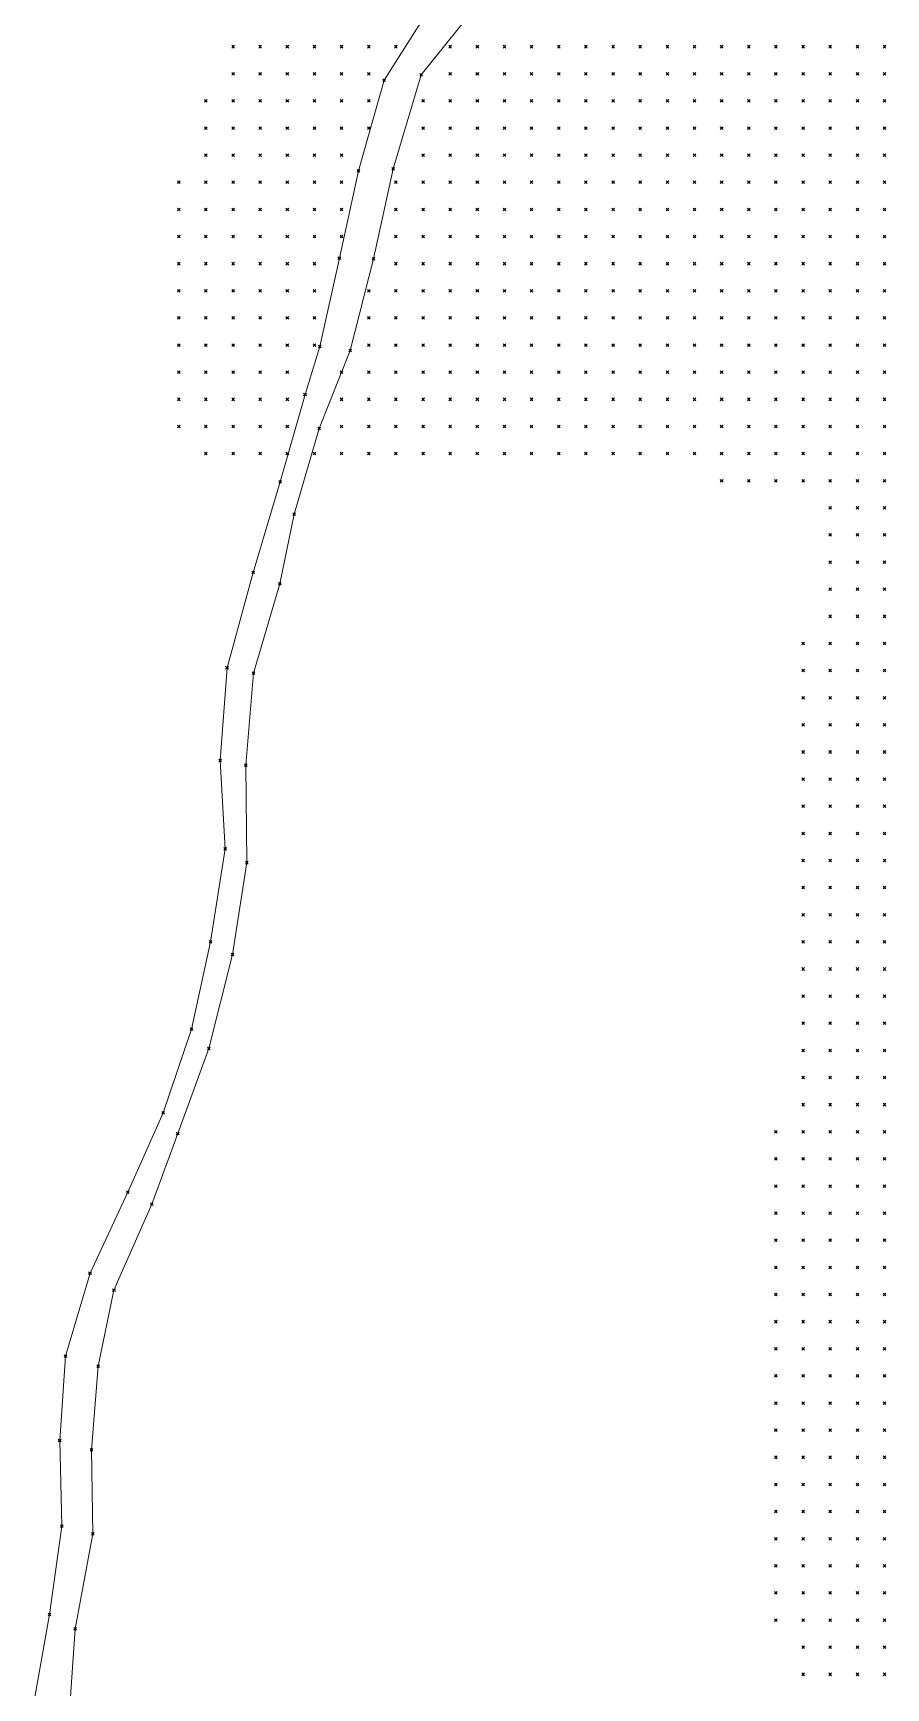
# Model space of a CAD drawing. Header units: metres. Extents: x 441556 to 446409, y 432338 to 461058.
# Drawn here: x 444964.6 to 445058.8, y 435812.3 to 435995.3 of the extents above; entities that cross this region are included whole.
import ezdxf

# ---------------------------------------------------------------- set-up
doc = ezdxf.new("R2010")
doc.units = ezdxf.units.M
doc.header["$MEASUREMENT"] = 0
doc.header["$PDMODE"] = 35
doc.header["$PDSIZE"] = 0.15
for name, color, linetype, lineweight in [('DTM-BRE-RevN_GRP_DRUM FORESTIER', 2, 'Continuous', 0), ('DTM-NOK-RevN_LIDAR_co_lidar', 91, 'Continuous', 0), ('DTM-NOK-RevN_RTK', 32, 'Continuous', 0)]:
    doc.layers.add(name, color=color, linetype=linetype, lineweight=lineweight)

msp = doc.modelspace()

# ---------------------------------------------------------------- linework, layer by layer
at = {"layer": 'DTM-BRE-RevN_GRP_DRUM FORESTIER'}
for p, q in [((445003.374, 435990.062, 348.817), (445009.856, 436000.324, 347.45)), ((445015.011, 436000.076, 346.417), (445007.467, 435990.639, 348.112)), ((445000.55, 435980.047, 349.834), (445003.374, 435990.062, 348.817)), ((445007.467, 435990.639, 348.112), (445004.376, 435980.271, 349.334)), ((445004.376, 435980.271, 349.334), (445002.208, 435970.324, 350.37)), ((444998.433, 435970.38, 350.667), (445000.55, 435980.047, 349.834)), ((444996.293, 435960.622, 351.307), (444998.433, 435970.38, 350.667)), ((445002.208, 435970.324, 350.37), (444999.644, 435960.188, 351.181)), ((444994.639, 435955.313, 351.837), (444996.293, 435960.622, 351.307)), ((444999.644, 435960.188, 351.181), (444996.217, 435951.548, 351.867)), ((444991.906, 435945.66, 352.684), (444994.639, 435955.313, 351.837)), ((444996.217, 435951.548, 351.867), (444993.444, 435942.091, 352.643)), ((444988.921, 435935.614, 353.426), (444991.906, 435945.66, 352.684)), ((444993.444, 435942.091, 352.643), (444991.852, 435934.391, 353.335)), ((444986.022, 435925.106, 354.059), (444988.921, 435935.614, 353.426)), ((444991.852, 435934.391, 353.335), (444988.935, 435924.507, 353.929)), ((444985.258, 435914.833, 354.37), (444986.022, 435925.106, 354.059)), ((444988.935, 435924.507, 353.929), (444988.116, 435914.333, 354.202)), ((444985.821, 435905.066, 354.031), (444985.258, 435914.833, 354.37)), ((444988.116, 435914.333, 354.202), (444988.214, 435903.55, 353.881)), ((444984.19, 435894.808, 353.912), (444985.821, 435905.066, 354.031)), ((444988.214, 435903.55, 353.881), (444986.614, 435893.409, 353.549)), ((444982.098, 435885.151, 353.114), (444984.19, 435894.808, 353.912)), ((444986.614, 435893.409, 353.549), (444984.006, 435883.008, 352.834)), ((444978.965, 435875.877, 352.572), (444982.098, 435885.151, 353.114)), ((444984.006, 435883.008, 352.834), (444980.572, 435873.592, 352.209)), ((444975.066, 435867.107, 351.852), (444978.965, 435875.877, 352.572)), ((444980.572, 435873.592, 352.209), (444977.702, 435865.776, 351.621)), ((444970.883, 435858.152, 351.148), (444975.066, 435867.107, 351.852)), ((444977.702, 435865.776, 351.621), (444973.534, 435856.297, 350.72)), ((444968.161, 435848.992, 350.312), (444970.883, 435858.152, 351.148)), ((444973.534, 435856.297, 350.72), (444971.788, 435847.883, 350.038)), ((444967.532, 435839.671, 348.99), (444968.161, 435848.992, 350.312)), ((444971.788, 435847.883, 350.038), (444971.041, 435838.631, 348.596)), ((444967.77, 435830.174, 347.643), (444967.532, 435839.671, 348.99)), ((444971.041, 435838.631, 348.596), (444971.186, 435829.345, 347.364)), ((444966.399, 435820.428, 346.223), (444967.77, 435830.174, 347.643)), ((444971.186, 435829.345, 347.364), (444969.235, 435818.849, 345.719)), ((444964.598, 435810.243, 344.828), (444966.399, 435820.428, 346.223)), ((444969.235, 435818.849, 345.719), (444968.614, 435809.719, 344.23))]:
    msp.add_line(p, q, dxfattribs=at)
at = {"layer": 'DTM-NOK-RevN_LIDAR_co_lidar'}
for p in [(444986.686, 435993.768, 333.016), (444989.685, 435993.768, 335.543), (444992.685, 435993.768, 338.852), (444995.684, 435993.768, 342.314), (444998.683, 435993.768, 345.029), (445001.683, 435993.768, 347.305), (445004.682, 435993.768, 347.967), (445010.681, 435993.768, 347.782), (445013.68, 435993.768, 347.737), (445016.68, 435993.768, 347.841), (445019.679, 435993.768, 349.489), (445022.678, 435993.768, 349.668), (445025.678, 435993.768, 348.367), (445028.677, 435993.768, 347.541), (445031.676, 435993.768, 347.691), (445034.676, 435993.768, 349.704), (445037.675, 435993.768, 351.655), (445040.675, 435993.768, 353.684), (445043.674, 435993.768, 356.156), (445046.673, 435993.768, 358.359), (445049.673, 435993.768, 361.612), (445052.672, 435993.768, 363.8), (445055.672, 435993.768, 364.748), (445058.671, 435993.768, 366.131), (444986.686, 435990.769, 333.331), (444989.685, 435990.769, 337.246), (444992.685, 435990.769, 340.52), (444995.684, 435990.769, 343.472), (444998.683, 435990.769, 346.102), (445001.683, 435990.769, 347.946), (445010.681, 435990.769, 349.048), (445013.68, 435990.769, 349.02), (445016.68, 435990.769, 350.467), (445019.679, 435990.769, 352.049), (445022.678, 435990.769, 351.442), (445025.678, 435990.769, 350.152), (445028.677, 435990.769, 349.226), (445031.676, 435990.769, 348.89), (445034.676, 435990.769, 349.86), (445037.675, 435990.769, 351.521), (445040.675, 435990.769, 354.067), (445043.674, 435990.769, 356.865), (445046.673, 435990.769, 359.15), (445049.673, 435990.769, 361.832), (445052.672, 435990.769, 364.422), (445055.672, 435990.769, 365.842), (445058.671, 435990.769, 366.981), (444983.686, 435987.77, 329.858), (444986.686, 435987.77, 334.04), (444989.685, 435987.77, 338.818), (444992.685, 435987.77, 342.088), (444995.684, 435987.77, 344.662), (444998.683, 435987.77, 347.306), (445001.683, 435987.77, 348.55), (445007.681, 435987.77, 348.84), (445010.681, 435987.77, 350.619), (445013.68, 435987.77, 352.152), (445016.68, 435987.77, 354.173), (445019.679, 435987.77, 354.074), (445022.678, 435987.77, 352.772), (445025.678, 435987.77, 351.826), (445028.677, 435987.77, 351.215), (445031.676, 435987.77, 350.563), (445034.676, 435987.77, 350.493), (445037.675, 435987.77, 351.727), (445040.675, 435987.77, 354.535), (445043.674, 435987.77, 357.966), (445046.673, 435987.77, 360.009), (445049.673, 435987.77, 362.523), (445052.672, 435987.77, 365.207), (445055.672, 435987.77, 366.628), (445058.671, 435987.77, 367.464), (444983.686, 435984.77, 330.639), (444986.686, 435984.77, 335.541), (444989.685, 435984.77, 340.062), (444992.685, 435984.77, 343.063), (444995.684, 435984.77, 345.89), (444998.683, 435984.77, 348.309), (445001.683, 435984.77, 348.971), (445007.681, 435984.77, 349.73), (445010.681, 435984.77, 353.183), (445013.68, 435984.77, 356.123), (445016.68, 435984.77, 356.953), (445019.679, 435984.77, 355.808), (445022.678, 435984.77, 354.461), (445025.678, 435984.77, 353.802), (445028.677, 435984.77, 353.394), (445031.676, 435984.77, 352.968), (445034.676, 435984.77, 351.828), (445037.675, 435984.77, 352.096), (445040.675, 435984.77, 355.138), (445043.674, 435984.77, 358.067), (445046.673, 435984.77, 360.115), (445049.673, 435984.77, 362.663), (445052.672, 435984.77, 365.54), (445055.672, 435984.77, 367.33), (445058.671, 435984.77, 368.204), (444983.686, 435981.771, 332.12), (444986.686, 435981.771, 337.069), (444989.685, 435981.771, 341.052), (444992.685, 435981.771, 344.114), (444995.684, 435981.771, 346.937), (444998.683, 435981.771, 348.944), (445007.681, 435981.771, 350.805), (445010.681, 435981.771, 355.334), (445013.68, 435981.771, 359.127), (445016.68, 435981.771, 359.163), (445019.679, 435981.771, 358.124), (445022.678, 435981.771, 357.272), (445025.678, 435981.771, 356.472), (445028.677, 435981.771, 355.82), (445031.676, 435981.771, 355.832), (445034.676, 435981.771, 354.738), (445037.675, 435981.771, 353.563), (445040.675, 435981.771, 355.337), (445043.674, 435981.771, 357.928), (445046.673, 435981.771, 360.058), (445049.673, 435981.771, 362.844), (445052.672, 435981.771, 365.453), (445055.672, 435981.771, 367.892), (445058.671, 435981.771, 369.315), (444980.687, 435978.771, 329.286), (444983.686, 435978.771, 333.443), (444986.686, 435978.771, 337.878), (444989.685, 435978.771, 341.41), (444992.685, 435978.771, 344.59), (444995.684, 435978.771, 347.385), (444998.683, 435978.771, 349.25), (445004.682, 435978.771, 349.747), (445007.681, 435978.771, 352.655), (445010.681, 435978.771, 357.592), (445013.68, 435978.771, 361.062), (445016.68, 435978.771, 361.411), (445019.679, 435978.771, 360.924), (445022.678, 435978.771, 359.901), (445025.678, 435978.771, 359.063), (445028.677, 435978.771, 358.739), (445031.676, 435978.771, 358.337), (445034.676, 435978.771, 357.509), (445037.675, 435978.771, 355.723), (445040.675, 435978.771, 355.602), (445043.674, 435978.771, 357.93), (445046.673, 435978.771, 360.779), (445049.673, 435978.771, 363.412), (445052.672, 435978.771, 366.073), (445055.672, 435978.771, 368.769), (445058.671, 435978.771, 370.252), (444980.687, 435975.772, 330.485), (444983.686, 435975.772, 335.593), (444986.686, 435975.772, 339.219), (444989.685, 435975.772, 341.916), (444992.685, 435975.772, 344.841), (444995.684, 435975.772, 347.689), (444998.683, 435975.772, 349.526), (445004.682, 435975.772, 350.291), (445007.681, 435975.772, 354.442), (445010.681, 435975.772, 359.684), (445013.68, 435975.772, 362.465), (445016.68, 435975.772, 363.206), (445019.679, 435975.772, 363.069), (445022.678, 435975.772, 362.036), (445025.678, 435975.772, 361.686), (445028.677, 435975.772, 361.556), (445031.676, 435975.772, 360.745), (445034.676, 435975.772, 360.043), (445037.675, 435975.772, 358.355), (445040.675, 435975.772, 357.593), (445043.674, 435975.772, 358.17), (445046.673, 435975.772, 360.159), (445049.673, 435975.772, 362.365), (445052.672, 435975.772, 364.805), (445055.672, 435975.772, 368.357), (445058.671, 435975.772, 370.86), (444980.687, 435972.773, 331.045), (444983.686, 435972.773, 335.53), (444986.686, 435972.773, 339.601), (444989.685, 435972.773, 342.962), (444992.685, 435972.773, 345.708), (444995.684, 435972.773, 348.399), (444998.683, 435972.773, 349.894), (445004.682, 435972.773, 351.427), (445007.681, 435972.773, 355.792), (445010.681, 435972.773, 360.316), (445013.68, 435972.773, 363.363), (445016.68, 435972.773, 364.716), (445019.679, 435972.773, 364.967), (445022.678, 435972.773, 364.609), (445025.678, 435972.773, 364.454), (445028.677, 435972.773, 363.939), (445031.676, 435972.773, 363.066), (445034.676, 435972.773, 362.246), (445037.675, 435972.773, 360.635), (445040.675, 435972.773, 360.686), (445043.674, 435972.773, 360.436), (445046.673, 435972.773, 361.503), (445049.673, 435972.773, 362.4), (445052.672, 435972.773, 363.683), (445055.672, 435972.773, 367.221), (445058.671, 435972.773, 370.305), (444980.687, 435969.773, 331.251), (444983.686, 435969.773, 334.788), (444986.686, 435969.773, 339.506), (444989.685, 435969.773, 343.756), (444992.685, 435969.773, 346.519), (444995.684, 435969.773, 349.014), (445004.682, 435969.773, 352.611), (445007.681, 435969.773, 356.431), (445010.681, 435969.773, 360.94), (445013.68, 435969.773, 364.28), (445016.68, 435969.773, 365.904), (445019.679, 435969.773, 366.541), (445022.678, 435969.773, 366.772), (445025.678, 435969.773, 366.798), (445028.677, 435969.773, 366.38), (445031.676, 435969.773, 365.441), (445034.676, 435969.773, 364.232), (445037.675, 435969.773, 362.675), (445040.675, 435969.773, 362.827), (445043.674, 435969.773, 363.624), (445046.673, 435969.773, 364.749), (445049.673, 435969.773, 365.495), (445052.672, 435969.773, 365.373), (445055.672, 435969.773, 367.383), (445058.671, 435969.773, 370.22), (444980.687, 435966.774, 333.977), (444983.686, 435966.774, 337.285), (444986.686, 435966.774, 340.721), (444989.685, 435966.774, 344.235), (444992.685, 435966.774, 347.229), (444995.684, 435966.774, 349.589), (445001.683, 435966.774, 350.835), (445004.682, 435966.774, 353.228), (445007.681, 435966.774, 357.214), (445010.681, 435966.774, 361.987), (445013.68, 435966.774, 365.166), (445016.68, 435966.774, 366.774), (445019.679, 435966.774, 367.519), (445022.678, 435966.774, 368.031), (445025.678, 435966.774, 368.333), (445028.677, 435966.774, 368.447), (445031.676, 435966.774, 367.241), (445034.676, 435966.774, 366.089), (445037.675, 435966.774, 364.9), (445040.675, 435966.774, 364.791), (445043.674, 435966.774, 366.459), (445046.673, 435966.774, 367.68), (445049.673, 435966.774, 368.619), (445052.672, 435966.774, 368.064), (445055.672, 435966.774, 368.709), (445058.671, 435966.774, 371.16), (444980.687, 435963.774, 336.996), (444983.686, 435963.774, 340.197), (444986.686, 435963.774, 342.604), (444989.685, 435963.774, 344.933), (444992.685, 435963.774, 347.91), (444995.684, 435963.774, 350.133), (445001.683, 435963.774, 351.247), (445004.682, 435963.774, 354.057), (445007.681, 435963.774, 358.509), (445010.681, 435963.774, 362.694), (445013.68, 435963.774, 365.674), (445016.68, 435963.774, 367.55), (445019.679, 435963.774, 368.418), (445022.678, 435963.774, 368.973), (445025.678, 435963.774, 369.4), (445028.677, 435963.774, 369.602), (445031.676, 435963.774, 368.789), (445034.676, 435963.774, 367.942), (445037.675, 435963.774, 367.084), (445040.675, 435963.774, 367.025), (445043.674, 435963.774, 368.84), (445046.673, 435963.774, 370.414), (445049.673, 435963.774, 371.16), (445052.672, 435963.774, 370.619), (445055.672, 435963.774, 370.265), (445058.671, 435963.774, 372.029), (444980.687, 435960.775, 338.851), (444983.686, 435960.775, 342.224), (444986.686, 435960.775, 344.677), (444989.685, 435960.775, 346.289), (444992.685, 435960.775, 348.87), (444995.684, 435960.775, 350.644), (445001.683, 435960.775, 351.876), (445004.682, 435960.775, 355.327), (445007.681, 435960.775, 359.161), (445010.681, 435960.775, 362.874), (445013.68, 435960.775, 366.434), (445016.68, 435960.775, 368.354), (445019.679, 435960.775, 369.233), (445022.678, 435960.775, 369.899), (445025.678, 435960.775, 370.45), (445028.677, 435960.775, 370.738), (445031.676, 435960.775, 370.186), (445034.676, 435960.775, 369.409), (445037.675, 435960.775, 369.117), (445040.675, 435960.775, 369.001), (445043.674, 435960.775, 370.77), (445046.673, 435960.775, 372.507), (445049.673, 435960.775, 373.04), (445052.672, 435960.775, 372.494), (445055.672, 435960.775, 372.209), (445058.671, 435960.775, 373.569), (444980.687, 435957.776, 340.368), (444983.686, 435957.776, 343.274), (444986.686, 435957.776, 345.74), (444989.685, 435957.776, 347.864), (444992.685, 435957.776, 350.14), (444998.683, 435957.776, 351.377), (445001.683, 435957.776, 352.861), (445004.682, 435957.776, 356.18), (445007.681, 435957.776, 359.362), (445010.681, 435957.776, 363.025), (445013.68, 435957.776, 366.395), (445016.68, 435957.776, 368.426), (445019.679, 435957.776, 369.68), (445022.678, 435957.776, 370.76), (445025.678, 435957.776, 371.523), (445028.677, 435957.776, 372.01), (445031.676, 435957.776, 371.692), (445034.676, 435957.776, 370.761), (445037.675, 435957.776, 370.716), (445040.675, 435957.776, 371.133), (445043.674, 435957.776, 372.312), (445046.673, 435957.776, 374.058), (445049.673, 435957.776, 375.074), (445052.672, 435957.776, 374.08), (445055.672, 435957.776, 374.004), (445058.671, 435957.776, 375.377), (444980.687, 435954.776, 341.692), (444983.686, 435954.776, 344.039), (444986.686, 435954.776, 346.631), (444989.685, 435954.776, 349.263), (444992.685, 435954.776, 351.105), (444998.683, 435954.776, 352.011), (445001.683, 435954.776, 354.779), (445004.682, 435954.776, 358.227), (445007.681, 435954.776, 360.775), (445010.681, 435954.776, 363.567), (445013.68, 435954.776, 366.213), (445016.68, 435954.776, 368.425), (445019.679, 435954.776, 370.255), (445022.678, 435954.776, 371.765), (445025.678, 435954.776, 372.682), (445028.677, 435954.776, 373.184), (445031.676, 435954.776, 373.276), (445034.676, 435954.776, 372.541), (445037.675, 435954.776, 372.543), (445040.675, 435954.776, 373.396), (445043.674, 435954.776, 374.008), (445046.673, 435954.776, 375.132), (445049.673, 435954.776, 376.475), (445052.672, 435954.776, 376.034), (445055.672, 435954.776, 375.709), (445058.671, 435954.776, 376.969), (444980.687, 435951.777, 342.951), (444983.686, 435951.777, 345.224), (444986.686, 435951.777, 348.036), (444989.685, 435951.777, 350.462), (444992.685, 435951.777, 351.65), (444998.683, 435951.777, 353.266), (445001.683, 435951.777, 356.824), (445004.682, 435951.777, 360.443), (445007.681, 435951.777, 363.944), (445010.681, 435951.777, 365.575), (445013.68, 435951.777, 367.232), (445016.68, 435951.777, 369.144), (445019.679, 435951.777, 371.034), (445022.678, 435951.777, 372.712), (445025.678, 435951.777, 373.775), (445028.677, 435951.777, 374.431), (445031.676, 435951.777, 374.752), (445034.676, 435951.777, 374.584), (445037.675, 435951.777, 374.805), (445040.675, 435951.777, 375.382), (445043.674, 435951.777, 375.649), (445046.673, 435951.777, 376.275), (445049.673, 435951.777, 376.948), (445052.672, 435951.777, 377.087), (445055.672, 435951.777, 376.978), (445058.671, 435951.777, 378.195), (444983.686, 435948.778, 346.607), (444986.686, 435948.778, 349.279), (444989.685, 435948.778, 351.366), (444992.685, 435948.778, 352.022), (444995.684, 435948.778, 352.211), (444998.683, 435948.778, 354.85), (445001.683, 435948.778, 358.88), (445004.682, 435948.778, 362.799), (445007.681, 435948.778, 366.771), (445010.681, 435948.778, 368.147), (445013.68, 435948.778, 369.122), (445016.68, 435948.778, 370.335), (445019.679, 435948.778, 372.012), (445022.678, 435948.778, 373.75), (445025.678, 435948.778, 374.912), (445028.677, 435948.778, 375.648), (445031.676, 435948.778, 376.122), (445034.676, 435948.778, 376.332), (445037.675, 435948.778, 376.65), (445040.675, 435948.778, 376.901), (445043.674, 435948.778, 377.166), (445046.673, 435948.778, 377.535), (445049.673, 435948.778, 377.839), (445052.672, 435948.778, 377.644), (445055.672, 435948.778, 377.633), (445058.671, 435948.778, 378.924), (445040.675, 435945.778, 378.248), (445043.674, 435945.778, 378.428), (445046.673, 435945.778, 378.543), (445049.673, 435945.778, 378.898), (445052.672, 435945.778, 378.904), (445055.672, 435945.778, 378.444), (445058.671, 435945.778, 379.356), (445052.672, 435942.779, 380.323), (445055.672, 435942.779, 380.248), (445058.671, 435942.779, 379.987), (445052.672, 435939.779, 381.307), (445055.672, 435939.779, 381.652), (445058.671, 435939.779, 381.083), (445052.672, 435936.78, 382.296), (445055.672, 435936.78, 382.598), (445058.671, 435936.78, 382.699), (445052.672, 435933.781, 383.445), (445055.672, 435933.781, 383.762), (445058.671, 435933.781, 384.133), (445052.672, 435930.781, 384.499), (445055.672, 435930.781, 384.794), (445058.671, 435930.781, 385.126), (445049.673, 435927.782, 385.364), (445052.672, 435927.782, 385.655), (445055.672, 435927.782, 385.934), (445058.671, 435927.782, 386.49), (445049.673, 435924.783, 386.507), (445052.672, 435924.783, 386.878), (445055.672, 435924.783, 387.053), (445058.671, 435924.783, 387.554), (445049.673, 435921.783, 387.576), (445052.672, 435921.783, 387.975), (445055.672, 435921.783, 388.028), (445058.671, 435921.783, 388.171), (445049.673, 435918.784, 388.56), (445052.672, 435918.784, 388.849), (445055.672, 435918.784, 388.92), (445058.671, 435918.784, 389.064), (445049.673, 435915.784, 389.225), (445052.672, 435915.784, 389.463), (445055.672, 435915.784, 389.786), (445058.671, 435915.784, 390.188), (445049.673, 435912.785, 390.255), (445052.672, 435912.785, 390.606), (445055.672, 435912.785, 390.823), (445058.671, 435912.785, 391.277), (445049.673, 435909.786, 391.527), (445052.672, 435909.786, 391.601), (445055.672, 435909.786, 391.622), (445058.671, 435909.786, 392.054), (445049.673, 435906.786, 392.15), (445052.672, 435906.786, 392.16), (445055.672, 435906.786, 392.398), (445058.671, 435906.786, 392.694), (445049.673, 435903.787, 392.211), (445052.672, 435903.787, 392.424), (445055.672, 435903.787, 392.869), (445058.671, 435903.787, 393.226), (445049.673, 435900.788, 392.557), (445052.672, 435900.788, 392.738), (445055.672, 435900.788, 393.254), (445058.671, 435900.788, 393.709), (445049.673, 435897.788, 393.018), (445052.672, 435897.788, 393.306), (445055.672, 435897.788, 393.701), (445058.671, 435897.788, 394.121), (445049.673, 435894.789, 393.331), (445052.672, 435894.789, 393.818), (445055.672, 435894.789, 394.165), (445058.671, 435894.789, 394.537), (445049.673, 435891.789, 393.766), (445052.672, 435891.789, 394.168), (445055.672, 435891.789, 394.496), (445058.671, 435891.789, 394.781), (445049.673, 435888.79, 394.046), (445052.672, 435888.79, 394.414), (445055.672, 435888.79, 394.769), (445058.671, 435888.79, 395.11), (445049.673, 435885.791, 394.306), (445052.672, 435885.791, 394.782), (445055.672, 435885.791, 395.163), (445058.671, 435885.791, 395.466), (445049.673, 435882.791, 394.529), (445052.672, 435882.791, 395.062), (445055.672, 435882.791, 395.426), (445058.671, 435882.791, 395.698), (445049.673, 435879.792, 394.598), (445052.672, 435879.792, 395.053), (445055.672, 435879.792, 395.545), (445058.671, 435879.792, 395.978), (445049.673, 435876.793, 394.718), (445052.672, 435876.793, 395.211), (445055.672, 435876.793, 395.713), (445058.671, 435876.793, 396.16), (445046.673, 435873.793, 394.372), (445049.673, 435873.793, 394.922), (445052.672, 435873.793, 395.42), (445055.672, 435873.793, 395.802), (445058.671, 435873.793, 396.272), (445046.673, 435870.794, 394.498), (445049.673, 435870.794, 395.054), (445052.672, 435870.794, 395.519), (445055.672, 435870.794, 395.879), (445058.671, 435870.794, 396.349), (445046.673, 435867.794, 394.671), (445049.673, 435867.794, 395.132), (445052.672, 435867.794, 395.627), (445055.672, 435867.794, 396.04), (445058.671, 435867.794, 396.574), (445046.673, 435864.795, 394.768), (445049.673, 435864.795, 395.235), (445052.672, 435864.795, 395.72), (445055.672, 435864.795, 396.122), (445058.671, 435864.795, 396.697), (445046.673, 435861.796, 394.834), (445049.673, 435861.796, 395.366), (445052.672, 435861.796, 395.871), (445055.672, 435861.796, 396.258), (445058.671, 435861.796, 396.691), (445046.673, 435858.796, 394.874), (445049.673, 435858.796, 395.345), (445052.672, 435858.796, 395.83), (445055.672, 435858.796, 396.268), (445058.671, 435858.796, 396.78), (445046.673, 435855.797, 394.967), (445049.673, 435855.797, 395.462), (445052.672, 435855.797, 395.918), (445055.672, 435855.797, 396.361), (445058.671, 435855.797, 396.808), (445046.673, 435852.798, 395.082), (445049.673, 435852.798, 395.521), (445052.672, 435852.798, 395.937), (445055.672, 435852.798, 396.458), (445058.671, 435852.798, 396.822), (445046.673, 435849.798, 395.092), (445049.673, 435849.798, 395.472), (445052.672, 435849.798, 395.927), (445055.672, 435849.798, 396.439), (445058.671, 435849.798, 396.874), (445046.673, 435846.799, 395.133), (445049.673, 435846.799, 395.499), (445052.672, 435846.799, 395.955), (445055.672, 435846.799, 396.372), (445058.671, 435846.799, 396.846), (445046.673, 435843.799, 395.11), (445049.673, 435843.799, 395.485), (445052.672, 435843.799, 395.944), (445055.672, 435843.799, 396.231), (445058.671, 435843.799, 396.79), (445046.673, 435840.8, 395.105), (445049.673, 435840.8, 395.403), (445052.672, 435840.8, 395.919), (445055.672, 435840.8, 396.257), (445058.671, 435840.8, 396.704), (445046.673, 435837.801, 395.001), (445049.673, 435837.801, 395.369), (445052.672, 435837.801, 395.859), (445055.672, 435837.801, 396.315), (445058.671, 435837.801, 396.774), (445046.673, 435834.801, 394.935), (445049.673, 435834.801, 395.254), (445052.672, 435834.801, 395.75), (445055.672, 435834.801, 396.136), (445058.671, 435834.801, 396.674), (445046.673, 435831.802, 394.97), (445049.673, 435831.802, 395.273), (445052.672, 435831.802, 395.744), (445055.672, 435831.802, 396.11), (445058.671, 435831.802, 396.516), (445046.673, 435828.802, 394.76), (445049.673, 435828.802, 395.264), (445052.672, 435828.802, 395.693), (445055.672, 435828.802, 396.125), (445058.671, 435828.802, 396.431), (445046.673, 435825.803, 394.554), (445049.673, 435825.803, 394.992), (445052.672, 435825.803, 395.408), (445055.672, 435825.803, 395.841), (445058.671, 435825.803, 396.218), (445046.673, 435822.804, 393.936), (445049.673, 435822.804, 394.175), (445052.672, 435822.804, 394.504), (445055.672, 435822.804, 395.267), (445058.671, 435822.804, 396.07), (445046.673, 435819.804, 391.991), (445049.673, 435819.804, 392.763), (445052.672, 435819.804, 393.681), (445055.672, 435819.804, 394.896), (445058.671, 435819.804, 395.9), (445049.673, 435816.805, 391.743), (445052.672, 435816.805, 393.512), (445055.672, 435816.805, 394.66), (445058.671, 435816.805, 395.402), (445049.673, 435813.806, 391.588), (445052.672, 435813.806, 393.032), (445055.672, 435813.806, 393.876), (445058.671, 435813.806, 394.65)]:
    msp.add_point(p, dxfattribs=at)
at = {"layer": 'DTM-NOK-RevN_RTK'}
for p in [(445003.374, 435990.062, 348.817), (445007.467, 435990.639, 348.112), (445000.55, 435980.047, 349.834), (445004.376, 435980.271, 349.334), (444998.433, 435970.38, 350.667), (445002.208, 435970.324, 350.37), (444996.293, 435960.622, 351.307), (444999.644, 435960.188, 351.181), (444994.639, 435955.313, 351.837), (444996.217, 435951.548, 351.867), (444991.906, 435945.66, 352.684), (444993.444, 435942.091, 352.643), (444988.921, 435935.614, 353.426), (444991.852, 435934.391, 353.335), (444986.022, 435925.106, 354.059), (444988.935, 435924.507, 353.929), (444985.258, 435914.833, 354.37), (444988.116, 435914.333, 354.202), (444985.821, 435905.066, 354.031), (444988.214, 435903.55, 353.881), (444984.19, 435894.808, 353.912), (444986.614, 435893.409, 353.549), (444982.098, 435885.151, 353.114), (444984.006, 435883.008, 352.834), (444978.965, 435875.877, 352.572), (444980.572, 435873.592, 352.209), (444975.066, 435867.107, 351.852), (444977.702, 435865.776, 351.621), (444970.883, 435858.152, 351.148), (444973.534, 435856.297, 350.72), (444968.161, 435848.992, 350.312), (444971.788, 435847.883, 350.038), (444967.532, 435839.671, 348.99), (444971.041, 435838.631, 348.596), (444967.77, 435830.174, 347.643), (444971.186, 435829.345, 347.364), (444966.399, 435820.428, 346.223), (444969.235, 435818.849, 345.719)]:
    msp.add_point(p, dxfattribs=at)

doc.saveas('drawing.dxf')
